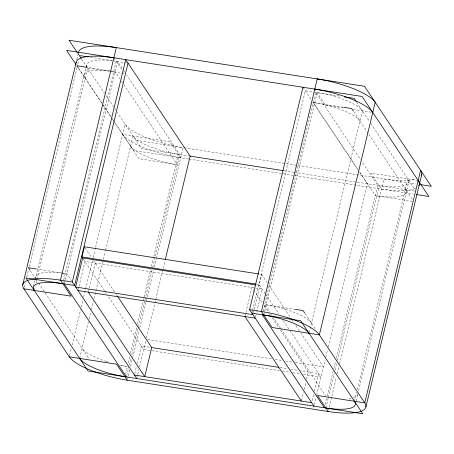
<?xml version="1.0" encoding="UTF-8"?>
<svg xmlns="http://www.w3.org/2000/svg" width="454" height="454" viewBox="0 0 454 454"><rect width="100%" height="100%" fill="white"/><g stroke="black" fill="none" stroke-linecap="round" stroke-linejoin="round"><path stroke-width="0.34" stroke-dasharray="2.27 1.7" d="M76.805 59.633L78.27 53.527M24.221 287.427L25.208 283.296M26.701 277.099L28.352 270.215M29.175 266.77L76.947 67.788M77.77 64.377L78.582 60.984M33.511 286.565L35.003 280.356M35.168 279.664L86.742 64.848M34.232 290.418L35.219 286.287M36.019 282.956L36.712 280.09M36.876 279.403L87.622 68.026A38.857 10.646 13.5 0 1 111.922 60.688M62.817 283.676L116.207 61.279A38.857 10.646 13.5 0 0 114.766 61.063M64.457 283.228L65.121 280.464M65.268 279.834L117.682 61.511L123.187 69.751M78.298 289.164L78.786 287.138M78.951 286.463L84.955 261.447L262.236 289.084L256.555 312.744M69.638 355.437L71.454 347.86M72.112 345.108L80.545 309.997M81.204 307.239L82.861 300.355M83.684 296.91L92.446 260.42M93.11 257.668L95.419 248.026M95.59 247.339L125.139 124.243A49.736 13.626 13.5 0 0 183.104 147.618L156.857 256.941M88.479 291.451L89.126 288.75M89.29 288.074L95.295 263.059M79.649 358.427L88.405 321.931M89.069 319.179L90.721 312.295M91.385 309.543L93.365 301.28M94.029 298.522L102.786 262.032M103.45 259.279L105.436 251.017M105.6 250.33L133.039 136.03A38.857 10.646 13.5 0 0 178.32 154.292L153.526 257.571M125.582 373.971L127.409 366.355M128.232 362.916L129.889 356.027M130.548 353.274L136.83 327.113M137.494 324.355L142.948 301.638M143.112 300.945L150.717 269.273M151.375 266.521L153.361 258.258M126.734 375.56L128.851 366.741M129.214 365.209L130.871 358.325M131.694 354.88L138.305 327.34M138.476 326.653L152.521 268.127M152.692 267.44L179.801 154.519L126.728 75.052M127.597 378.806L128.09 376.741M128.261 376.054L129.912 369.17M130.57 366.418L132.557 358.155M132.721 357.463L139.168 330.614M139.832 327.856L153.713 270.022M154.377 267.27L156.692 257.628M134.736 373.676L136.518 366.236M137.17 363.535L141.387 345.954L151.732 347.571M137.074 377.178L137.573 375.083M137.721 374.471L138.896 369.579M139.56 366.821L145.842 340.636M146.5 337.907L162.538 271.117M163.196 268.365L165.012 260.789M245.081 315.865L245.727 313.164M245.892 312.488L251.896 287.473L253.463 289.817M251.919 313.152L252.413 311.086M252.583 310.4L305.309 90.76L340.795 96.293M265.136 293.42L259.234 284.584L261.674 274.409L259.575 274.08M253.406 312.624L254.058 309.923M254.217 309.248L259.898 285.583L256.397 285.038M255.585 316.801L256.397 313.425M263.087 311.325L315.655 92.372L360.47 159.479M263.74 314.997L317.13 92.605A38.857 10.646 13.5 0 1 362.411 110.861L309.021 333.253M301.518 400.377L303.465 392.262M304.112 389.56L305.9 382.12M306.546 379.419L308.334 371.979L280.112 329.729M312.182 400.638L313.805 393.873M314.452 391.172L318.674 373.591L300.457 370.753M314.355 404.815L316.143 397.375M316.676 395.15L325.109 360.033M325.768 357.281L327.589 349.705M328.248 346.952L367.422 183.774L359.171 171.408M325.189 404.383L327.022 396.762M327.186 396.07L333.134 371.287M333.798 368.529L335.449 361.645M336.278 358.2L377.768 185.385L362.042 161.834M325.853 408.01L328.168 398.368M328.333 397.681L334.28 372.893M334.944 370.141L336.596 363.251M337.26 360.499L379.243 185.612A38.857 10.646 13.5 0 0 407.828 178.87L357.247 389.56M328.52 410.132L329.014 408.067M329.178 407.374L331.658 397.051M331.829 396.359L336.454 377.081M337.282 373.636L338.934 366.753M339.598 364L384.022 178.938A49.736 13.626 13.5 0 0 415.308 179.211M354.438 401.262L356.589 392.313M356.146 400.995L357.797 394.112M358.62 390.673L408.708 182.048M90.448 57.266L112.098 60.637M112.796 60.751L128.028 63.123M85.21 67.005L109.658 70.813M110.356 70.92L115.242 71.687L119.958 78.752M343.241 107.229L313.209 102.547L358.024 169.654M84.177 67.487L109.261 71.397M109.959 71.505L124.555 73.781L123.794 72.64M343.553 107.921L325.478 105.101L314.792 89.103M353.286 109.437L371.378 112.257M418.174 180.482L370.895 173.11L381.581 189.114A49.736 13.626 13.5 0 0 415.421 188.478M135.825 140.246L183.439 147.669M184.137 147.777L415.898 183.91M190.141 156.136L141.387 148.532L117.308 112.518M284.034 170.772L293.834 172.299M294.533 172.406L414.78 191.151M188.699 159.048L133.385 150.422L112.518 119.175M189.057 159.099L413.452 194.085M412.34 201.326L375.322 195.561L358.422 170.244M256.431 284.147L259.234 284.584M36.008 268.938L61.148 272.86M61.846 272.968L66.738 273.728L71.454 280.793M295.435 309.384L264.705 304.589L269.812 312.244M147.573 339.501L271.6 358.836M275.107 359.381L282.11 360.476M285.617 361.021L291.922 362.003M295.423 362.547L323.452 366.917L301.025 333.332M280.135 367.587L287.842 368.784M290.645 369.221L297.654 370.316M279.67 370.651L143.725 349.455L108.075 296.07M282.473 371.088L290.18 372.286M292.983 372.723L300.69 373.926M303.493 374.363L321.012 377.092L289.533 329.956M119.771 365.328L127.455 366.526M356.424 101.895L369.46 121.417M370.969 123.675L415.001 189.607M353.587 111.48L412.555 199.783M302.971 87.259L311.206 99.591M312.783 101.946L358.774 170.817M305.082 313.521L316.086 330.007M261.674 274.409L267.185 282.655M268.757 285.016L291.581 319.19M291.973 319.781L293.153 321.546M295.912 325.671L299.453 330.977M123.584 70.342L124.759 72.107M113.869 57.777L121.888 69.78M265.374 293.778L278.909 314.043M283.234 320.524L289.141 329.366M121.53 81.101L123.499 84.047M123.891 84.637L177.355 164.694L138.947 158.707L78.797 68.639M271.384 314.599L272.173 315.774M272.565 316.364L280.43 328.14M280.822 328.724L325.637 395.837M253.854 290.407L262.089 302.727M264.046 305.667L267.968 311.535M269.534 313.879L270.317 315.053M272.275 317.987L278.546 327.379M77.679 53.18L78.86 54.945M81.607 59.06L104.46 93.235M105.952 95.516L115.832 110.271M78.775 68.645L110.992 116.888M85.176 247.946L91.475 257.378M93.439 260.324L114.89 292.404M116.264 294.498L117.24 295.923M83.394 259.115L104.551 290.793M104.942 291.377L106.741 294.067M30.287 270.686L35.401 278.336M35.792 278.926L38.238 282.587M38.545 283.046L88.865 358.399M127.37 366.509A38.857 10.646 13.5 0 1 120.004 365.147M108.262 362.105A38.857 10.646 13.5 0 1 106.843 361.662M106.378 361.509A38.857 10.646 13.5 0 1 82.089 348.252M35.752 277.916A38.857 10.646 13.5 0 1 62.385 273.087M62.862 273.149A38.857 10.646 13.5 0 1 65.257 273.501M266.18 304.821A38.857 10.646 13.5 0 1 311.467 323.078M357.809 393.851A38.857 10.646 13.5 0 1 353.45 397.829M351.146 398.419A38.857 10.646 13.5 0 1 347.406 398.924M405.388 189.046A38.857 10.646 13.5 0 1 376.803 195.787M314.69 102.78A38.857 10.646 13.5 0 1 359.971 121.036M85.182 78.202A38.857 10.646 13.5 0 1 109.482 70.864M112.32 71.238A38.857 10.646 13.5 0 1 113.767 71.454M175.88 164.467A38.857 10.646 13.5 0 1 130.593 146.205M78.797 54.406A49.736 13.626 13.5 0 1 78.548 53.254M169.972 141.79L122.699 134.418A49.736 13.626 13.5 0 0 180.658 157.793L169.972 141.79"/><path stroke-width="0.68" d="M22.762 284.737L76.153 62.346M136.75 378.528L72.3 282.013L125.69 59.622L190.141 156.136L165.347 259.41M128.028 63.123L74.632 285.515L25.884 277.916L87.997 370.929L362.786 413.764L300.673 320.757L251.919 313.152M82.736 258.122L81.947 256.947L84.393 246.772L258.871 273.972M314.032 406.165L249.581 309.651L302.971 87.259M365.907 406.943L421.738 174.376M88.354 56.937L79.274 55.524L81.238 58.464M344.285 96.838L354.063 98.359L356.032 101.304M84.512 66.897L76.828 65.699L78.406 68.055M343.939 107.337L351.623 108.534L353.195 110.889M420.796 184.67L431.3 186.31L364.511 86.294L69.036 40.236L77.288 52.59M190.22 156.148L283.336 170.664M416.256 194.516L428.86 196.486L362.071 96.469L66.596 50.411L76.022 64.53M81.947 256.947L255.727 284.034M255.698 284.925L82.617 257.946L75.636 287.019L252.923 314.656M36.008 268.938L28.324 267.741L29.896 270.096M295.435 309.384L303.113 310.581L304.691 312.937M72.3 282.013L60.478 280.175A49.736 13.626 13.5 0 0 23.886 288.806L69.303 356.816A49.736 13.626 13.5 0 0 127.268 380.185L328.191 411.506A49.736 13.626 13.5 0 0 364.778 402.874L420.614 170.307A49.736 13.626 13.5 0 1 421.102 175.868M249.581 309.651L261.402 311.495A49.736 13.626 13.5 0 1 319.361 334.865L364.778 402.874L317.505 395.508L328.191 411.506M77.975 290.515L255.262 318.152M23.886 288.806L71.165 296.178L60.478 280.175L116.315 47.608A49.736 13.626 13.5 0 0 78.599 52.17M151.199 347.486L278.733 367.365M69.303 356.816L116.582 364.182L127.268 380.185M134.412 375.027L311.694 402.664M262.259 314.764L324.372 407.777M244.916 316.54L301.354 401.052M117.637 296.507L151.732 347.571L144.752 376.638L88.314 292.132M64.292 283.903L126.405 376.916M418.174 180.482A49.736 13.626 13.5 0 1 418.946 185.567M354.438 401.262A38.857 10.646 13.5 0 1 325.853 408.01M124.929 376.684A38.857 10.646 13.5 0 1 79.649 358.427M314.792 89.103A49.736 13.626 13.5 0 1 372.757 112.473M263.74 314.997A38.857 10.646 13.5 0 1 309.021 333.253M76.09 62.879A49.736 13.626 13.5 0 1 113.869 57.777M34.232 290.418A38.857 10.646 13.5 0 1 62.817 283.676M317.238 78.928L261.402 311.495L272.088 327.499L319.361 334.865L375.197 102.298A49.736 13.626 13.5 0 0 317.238 78.928"/></g></svg>
